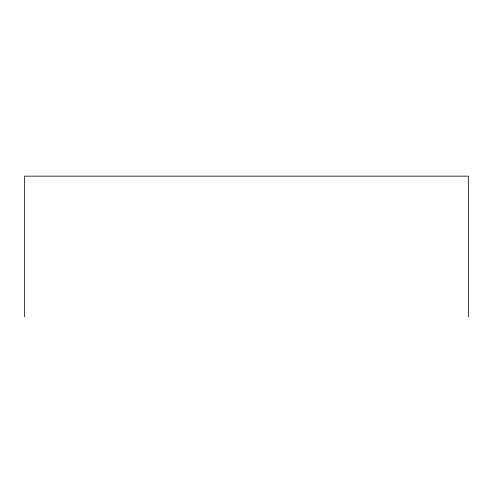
<?xml version="1.0" encoding="UTF-8"?>
<svg xmlns="http://www.w3.org/2000/svg" width="493" height="493" viewBox="0 0 493 493"><rect width="100%" height="100%" fill="white"/><g stroke="black" fill="none" stroke-linecap="round" stroke-linejoin="round"><path stroke-width="0.74" d="M468.35 316.851L468.35 176.149L24.65 176.149L24.65 316.851"/></g></svg>
